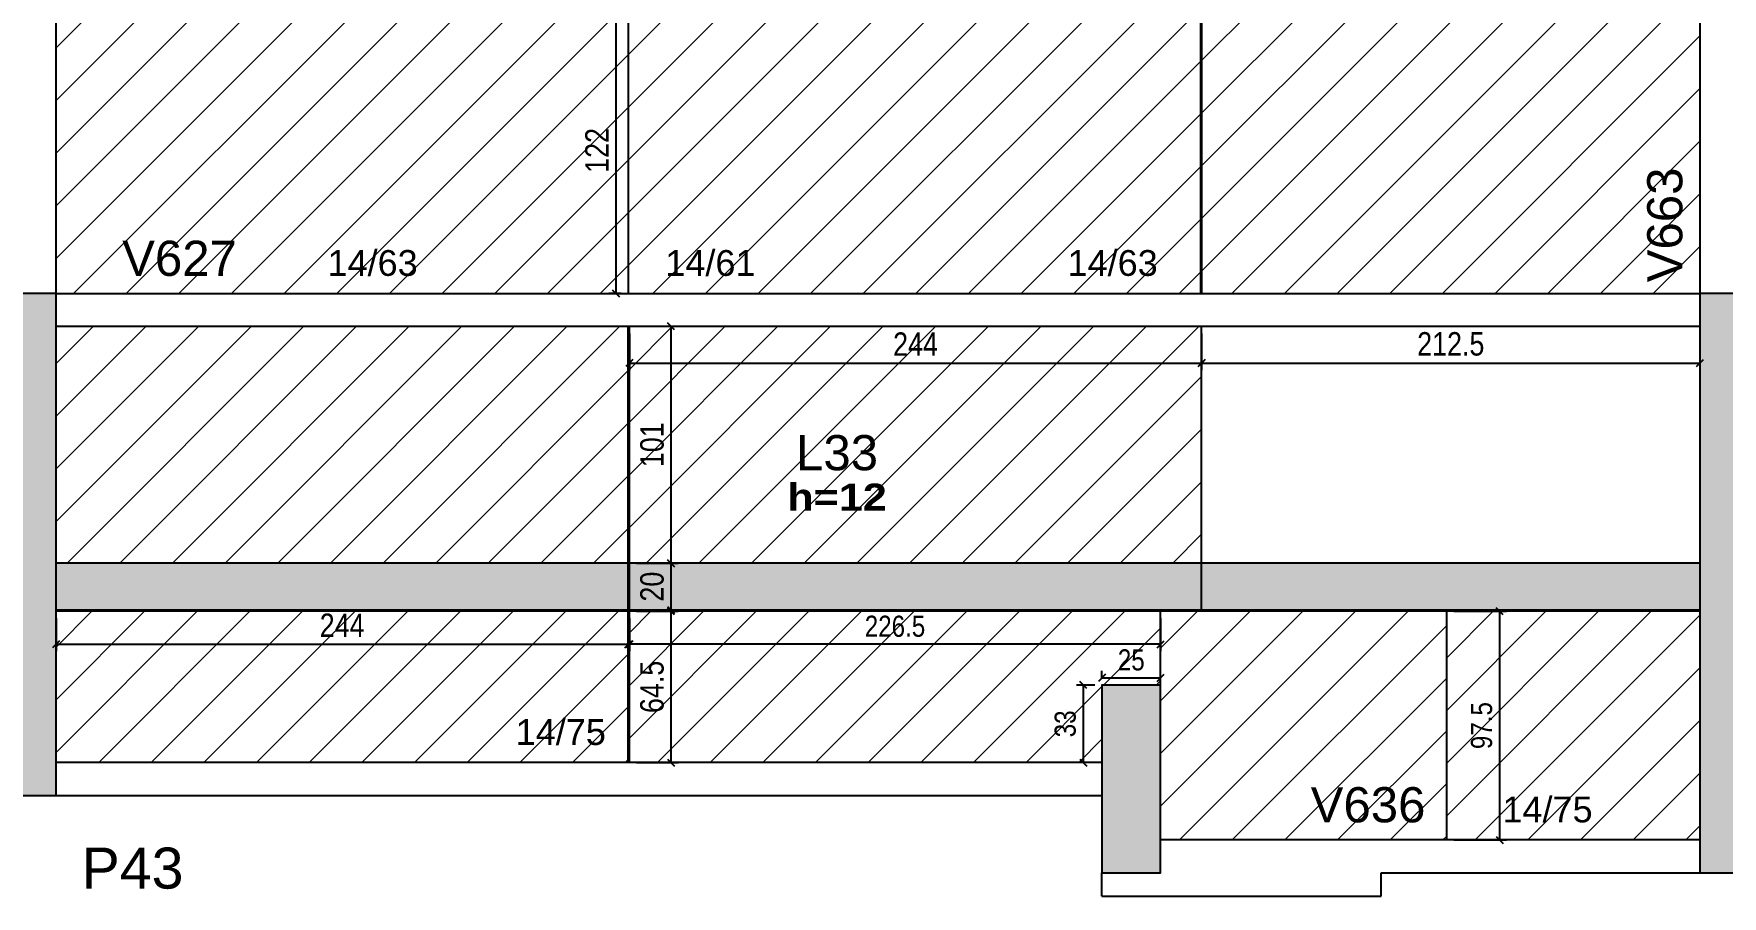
# Model space of a CAD drawing. Extents: x 4150 to 8661, y -614 to 3008.
# Drawn here: x 5105 to 5825, y 605 to 973 of the extents above; entities that cross this region are included whole.
import ezdxf

# ---------------------------------------------------------------- set-up
doc = ezdxf.new("R2010")
doc.units = 0
doc.header["$PDMODE"] = 34
for name, color, linetype in [('COTA', 241, 'Continuous'), ('MTH-DIM-VIGA', 3, 'Continuous'), ('MTH-FACE-VIGA', 7, 'Continuous'), ('MTH-PILAR-SEGUE', 5, 'Continuous'), ('MTH-SOMBRA25', 253, 'Continuous'), ('MTH-TIT1-PILAR', 5, 'Continuous'), ('MTH-TIT1-VIGA', 5, 'Continuous'), ('MTH-TXT-NEGRITO', 5, 'Continuous'), ('Painéis', 200, 'Continuous')]:
    doc.layers.add(name, color=color, linetype=linetype)
doc.layers.add('Hachura', color=251, linetype='Continuous', lineweight=9)
doc.styles.add('COTA TECNICA', font='techl___.ttf', dxfattribs={"height": 10})
doc.styles.add('COTA TECNICA-50', font='techl___.ttf', dxfattribs={"height": 9})
doc.styles.add('TQS_ARIAL', font='arial.ttf')
doc.styles.add('TQS_ARIAL_BLACK', font='ariblk.ttf')
doc.dimstyles.new('COTA PAINEL-50', dxfattribs={"dimtxt": 9, "dimasz": 3, "dimexe": 3, "dimexo": 3, "dimgap": 3, "dimtad": 1, "dimdec": 1, "dimzin": 12, "dimdsep": 46, "dimtxsty": 'COTA TECNICA-50', "dimblk1": 'OBLIQUE', "dimblk2": 'OBLIQUE', "dimsah": 1, "dimcen": 0.9, "dimclrd": 4, "dimclre": 4, "dimclrt": 240, "dimadec": 1, "dimazin": 3, "dimtfac": 1, "dimtdec": 1, "dimtmove": 0, "dimatfit": 3, "dimfxl": 1, "dimtolj": 1, "dimtzin": 12, "dimarcsym": 0})
doc.dimstyles.new('PAINEL', dxfattribs={"dimtxt": 10, "dimasz": 3, "dimexe": 3, "dimexo": 3, "dimgap": 3, "dimtad": 1, "dimdec": 1, "dimzin": 12, "dimdsep": 46, "dimtxsty": 'COTA TECNICA', "dimblk1": 'OBLIQUE', "dimblk2": 'OBLIQUE', "dimsah": 1, "dimcen": 0.9, "dimclrd": 4, "dimclre": 4, "dimclrt": 240, "dimadec": 1, "dimazin": 3, "dimtfac": 1, "dimtdec": 1, "dimtmove": 0, "dimatfit": 3, "dimfxl": 1, "dimtolj": 1, "dimtzin": 12, "dimarcsym": 0})
pattern_1 = [(45, (-410.075, 0), (-11.22532, 11.22532), [])]

# ---------------------------------------------------------------- blocks, each defined once
blk = doc.blocks.new('_Oblique')
at = {"color": 0, "linetype": 'ByBlock', "lineweight": -2}
blk.add_line((-0.5, -0.5), (0.5, 0.5), dxfattribs=at)
blk = doc.blocks.new('*D1103')
at = {"layer": 'COTA', "color": 4, "lineweight": -2, "transparency": 16777216}
for p, q in [((5557.66, 695.48), (5549.75, 695.48)), ((5552.75, 662.48), (5552.75, 695.48)), ((5557.66, 662.48), (5549.75, 662.48))]:
    blk.add_line(p, q, dxfattribs=at)
at = {"layer": 'Defpoints', "color": 0, "transparency": 16777216}
for p in [(5552.75, 695.48), (5560.66, 695.48), (5560.66, 662.48)]:
    blk.add_point(p, dxfattribs=at)
at = {"layer": 'COTA', "color": 4, "lineweight": -2, "transparency": 16777216, "xscale": 3, "yscale": 3, "zscale": 3}
for p, rotation in [((5552.75, 695.48), 90), ((5552.75, 662.48), 270)]:
    blk.add_blockref('_Oblique', p, dxfattribs=dict(at, rotation=rotation))
at = {"layer": 'COTA', "color": 240, "transparency": 16777216, "insert": (5545.05, 678.98), "char_height": 9, "attachment_point": 5, "rotation": 90, "style": 'COTA TECNICA-50'}
blk.add_mtext('\\A1;33', dxfattribs=at)
blk = doc.blocks.new('*D1104')
at = {"layer": 'COTA', "color": 4, "lineweight": -2, "transparency": 16777216}
for p, q in [((5560.66, 698.48), (5560.66, 701.59)), ((5560.66, 698.59), (5585.66, 698.59)), ((5585.66, 698.48), (5585.66, 701.59))]:
    blk.add_line(p, q, dxfattribs=at)
at = {"layer": 'Defpoints', "color": 0, "transparency": 16777216}
for p in [(5585.66, 698.59), (5560.66, 695.48), (5585.66, 695.48)]:
    blk.add_point(p, dxfattribs=at)
at = {"layer": 'COTA', "color": 4, "lineweight": -2, "transparency": 16777216, "xscale": 3, "yscale": 3, "zscale": 3, "rotation": 180}
blk.add_blockref('_Oblique', (5560.66, 698.59), dxfattribs=at)
at = {"layer": 'COTA', "color": 4, "lineweight": -2, "transparency": 16777216, "xscale": 3, "yscale": 3, "zscale": 3}
blk.add_blockref('_Oblique', (5585.66, 698.59), dxfattribs=at)
at = {"layer": 'COTA', "color": 240, "transparency": 16777216, "insert": (5573.16, 706.19), "char_height": 9, "attachment_point": 5, "style": 'COTA TECNICA-50'}
blk.add_mtext('\\A1;25', dxfattribs=at)
blk = doc.blocks.new('*D1105')
at = {"layer": 'COTA', "color": 4, "lineweight": -2, "transparency": 16777216}
for p, q in [((5710.66, 726.98), (5733.2, 726.98)), ((5730.2, 726.98), (5730.2, 629.48)), ((5710.66, 629.48), (5733.2, 629.48))]:
    blk.add_line(p, q, dxfattribs=at)
at = {"layer": 'Defpoints', "color": 0, "transparency": 16777216}
for p in [(5707.66, 726.98), (5707.66, 629.48), (5730.2, 629.48)]:
    blk.add_point(p, dxfattribs=at)
at = {"layer": 'COTA', "color": 4, "lineweight": -2, "transparency": 16777216, "xscale": 3, "yscale": 3, "zscale": 3}
for p, rotation in [((5730.2, 726.98), 90), ((5730.2, 629.48), 270)]:
    blk.add_blockref('_Oblique', p, dxfattribs=dict(at, rotation=rotation))
at = {"layer": 'COTA', "color": 240, "transparency": 16777216, "insert": (5722.58, 678.23), "char_height": 9, "attachment_point": 5, "rotation": 90, "style": 'COTA TECNICA-50'}
blk.add_mtext('\\A1;97.5', dxfattribs=at)
blk = doc.blocks.new('*D1106')
at = {"layer": 'COTA', "color": 4, "lineweight": -2, "transparency": 16777216}
for p, q in [((5359.16, 723.98), (5359.16, 709.94)), ((5585.66, 723.98), (5585.66, 709.94)), ((5585.66, 712.94), (5359.16, 712.94))]:
    blk.add_line(p, q, dxfattribs=at)
at = {"layer": 'Defpoints', "color": 0, "transparency": 16777216}
for p in [(5359.16, 726.98), (5585.66, 726.98), (5359.16, 712.94)]:
    blk.add_point(p, dxfattribs=at)
at = {"layer": 'COTA', "color": 4, "lineweight": -2, "transparency": 16777216, "xscale": 3, "yscale": 3, "zscale": 3, "rotation": 180}
blk.add_blockref('_Oblique', (5359.16, 712.94), dxfattribs=at)
at = {"layer": 'COTA', "color": 4, "lineweight": -2, "transparency": 16777216, "xscale": 3, "yscale": 3, "zscale": 3}
blk.add_blockref('_Oblique', (5585.66, 712.94), dxfattribs=at)
at = {"layer": 'COTA', "color": 240, "transparency": 16777216, "insert": (5472.41, 720.54), "char_height": 9, "attachment_point": 5, "style": 'COTA TECNICA-50'}
blk.add_mtext('\\A1;226.5', dxfattribs=at)
blk = doc.blocks.new('*D1107')
at = {"layer": 'COTA', "color": 4, "lineweight": -2, "transparency": 16777216}
for p, q in [((5114.66, 723.98), (5114.66, 709.94)), ((5358.66, 723.98), (5358.66, 709.94)), ((5114.66, 712.94), (5358.66, 712.94))]:
    blk.add_line(p, q, dxfattribs=at)
at = {"layer": 'Defpoints', "color": 0, "transparency": 16777216}
for p in [(5114.66, 726.98), (5358.66, 726.98), (5358.66, 712.94)]:
    blk.add_point(p, dxfattribs=at)
at = {"layer": 'COTA', "color": 4, "lineweight": -2, "transparency": 16777216, "xscale": 3, "yscale": 3, "zscale": 3, "rotation": 180}
blk.add_blockref('_Oblique', (5114.66, 712.94), dxfattribs=at)
at = {"layer": 'COTA', "color": 4, "lineweight": -2, "transparency": 16777216, "xscale": 3, "yscale": 3, "zscale": 3}
blk.add_blockref('_Oblique', (5358.66, 712.94), dxfattribs=at)
at = {"layer": 'COTA', "color": 240, "transparency": 16777216, "insert": (5236.66, 721.01), "char_height": 10, "attachment_point": 5, "style": 'COTA TECNICA'}
blk.add_mtext('\\A1;244', dxfattribs=at)
blk = doc.blocks.new('*D1108')
at = {"layer": 'COTA', "color": 4, "lineweight": -2, "transparency": 16777216}
for p, q in [((5362.16, 726.98), (5379.94, 726.98)), ((5376.94, 662.48), (5376.94, 726.98)), ((5362.16, 662.48), (5379.94, 662.48))]:
    blk.add_line(p, q, dxfattribs=at)
at = {"layer": 'Defpoints', "color": 0, "transparency": 16777216}
for p in [(5359.16, 726.98), (5376.94, 726.98), (5359.16, 662.48)]:
    blk.add_point(p, dxfattribs=at)
at = {"layer": 'COTA', "color": 4, "lineweight": -2, "transparency": 16777216, "xscale": 3, "yscale": 3, "zscale": 3}
for p, rotation in [((5376.94, 726.98), 90), ((5376.94, 662.48), 270)]:
    blk.add_blockref('_Oblique', p, dxfattribs=dict(at, rotation=rotation))
at = {"layer": 'COTA', "color": 240, "transparency": 16777216, "insert": (5368.83, 694.73), "char_height": 10, "attachment_point": 5, "rotation": 90, "style": 'COTA TECNICA'}
blk.add_mtext('\\A1;64.5', dxfattribs=at)
blk = doc.blocks.new('*D1109')
at = {"layer": 'COTA', "color": 4, "lineweight": -2, "transparency": 16777216}
for p, q in [((5362.16, 848.48), (5379.94, 848.48)), ((5376.94, 747.48), (5376.94, 848.48)), ((5362.16, 747.48), (5379.94, 747.48))]:
    blk.add_line(p, q, dxfattribs=at)
at = {"layer": 'Defpoints', "color": 0, "transparency": 16777216}
for p in [(5359.16, 848.48), (5376.94, 848.48), (5359.16, 747.48)]:
    blk.add_point(p, dxfattribs=at)
at = {"layer": 'COTA', "color": 4, "lineweight": -2, "transparency": 16777216, "xscale": 3, "yscale": 3, "zscale": 3}
for p, rotation in [((5376.94, 848.48), 90), ((5376.94, 747.48), 270)]:
    blk.add_blockref('_Oblique', p, dxfattribs=dict(at, rotation=rotation))
at = {"layer": 'COTA', "color": 240, "transparency": 16777216, "insert": (5368.84, 797.98), "char_height": 10, "attachment_point": 5, "rotation": 90, "style": 'COTA TECNICA'}
blk.add_mtext('\\A1;101', dxfattribs=at)
blk = doc.blocks.new('*D1112')
at = {"layer": 'COTA', "color": 4, "lineweight": -2, "transparency": 16777216}
for p, q in [((5362.16, 747.48), (5379.94, 747.48)), ((5376.94, 727.48), (5376.94, 747.48)), ((5362.16, 727.48), (5379.94, 727.48))]:
    blk.add_line(p, q, dxfattribs=at)
at = {"layer": 'Defpoints', "color": 0, "transparency": 16777216}
for p in [(5359.16, 747.48), (5376.94, 747.48), (5359.16, 727.48)]:
    blk.add_point(p, dxfattribs=at)
at = {"layer": 'COTA', "color": 4, "lineweight": -2, "transparency": 16777216, "xscale": 3, "yscale": 3, "zscale": 3}
for p, rotation in [((5376.94, 747.48), 90), ((5376.94, 727.48), 270)]:
    blk.add_blockref('_Oblique', p, dxfattribs=dict(at, rotation=rotation))
at = {"layer": 'COTA', "color": 240, "transparency": 16777216, "insert": (5368.84, 737.48), "char_height": 10, "attachment_point": 5, "rotation": 90, "style": 'COTA TECNICA'}
blk.add_mtext('\\A1;20', dxfattribs=at)
blk = doc.blocks.new('*D1113')
at = {"layer": 'COTA', "color": 4, "lineweight": -2, "transparency": 16777216}
for p, q in [((5359.16, 845.48), (5359.16, 829.82)), ((5603.16, 845.48), (5603.16, 829.82)), ((5359.16, 832.82), (5603.16, 832.82))]:
    blk.add_line(p, q, dxfattribs=at)
at = {"layer": 'Defpoints', "color": 0, "transparency": 16777216}
for p in [(5359.16, 848.48), (5603.16, 848.48), (5603.16, 832.82)]:
    blk.add_point(p, dxfattribs=at)
at = {"layer": 'COTA', "color": 4, "lineweight": -2, "transparency": 16777216, "xscale": 3, "yscale": 3, "zscale": 3, "rotation": 180}
blk.add_blockref('_Oblique', (5359.16, 832.82), dxfattribs=at)
at = {"layer": 'COTA', "color": 4, "lineweight": -2, "transparency": 16777216, "xscale": 3, "yscale": 3, "zscale": 3}
blk.add_blockref('_Oblique', (5603.16, 832.82), dxfattribs=at)
at = {"layer": 'COTA', "color": 240, "transparency": 16777216, "insert": (5481.16, 840.89), "char_height": 10, "attachment_point": 5, "style": 'COTA TECNICA'}
blk.add_mtext('\\A1;244', dxfattribs=at)
blk = doc.blocks.new('*D1114')
at = {"layer": 'COTA', "color": 4, "lineweight": -2, "transparency": 16777216}
for p, q in [((5603.16, 845.48), (5603.16, 829.82)), ((5815.66, 845.48), (5815.66, 829.82)), ((5603.16, 832.82), (5815.66, 832.82))]:
    blk.add_line(p, q, dxfattribs=at)
at = {"layer": 'Defpoints', "color": 0, "transparency": 16777216}
for p in [(5603.16, 848.48), (5815.66, 848.48), (5815.66, 832.82)]:
    blk.add_point(p, dxfattribs=at)
at = {"layer": 'COTA', "color": 4, "lineweight": -2, "transparency": 16777216, "xscale": 3, "yscale": 3, "zscale": 3, "rotation": 180}
blk.add_blockref('_Oblique', (5603.16, 832.82), dxfattribs=at)
at = {"layer": 'COTA', "color": 4, "lineweight": -2, "transparency": 16777216, "xscale": 3, "yscale": 3, "zscale": 3}
blk.add_blockref('_Oblique', (5815.66, 832.82), dxfattribs=at)
at = {"layer": 'COTA', "color": 240, "transparency": 16777216, "insert": (5709.41, 840.93), "char_height": 10, "attachment_point": 5, "style": 'COTA TECNICA'}
blk.add_mtext('\\A1;212.5', dxfattribs=at)
blk = doc.blocks.new('*D1211')
at = {"layer": 'COTA', "color": 4, "lineweight": -2, "transparency": 16777216}
for p, q in [((5355.66, 984.48), (5350.37, 984.48)), ((5353.37, 984.48), (5353.37, 862.48)), ((5355.66, 862.48), (5350.37, 862.48))]:
    blk.add_line(p, q, dxfattribs=at)
at = {"layer": 'Defpoints', "color": 0, "transparency": 16777216}
for p in [(5358.66, 984.48), (5353.37, 862.48), (5358.66, 862.48)]:
    blk.add_point(p, dxfattribs=at)
at = {"layer": 'COTA', "color": 4, "lineweight": -2, "transparency": 16777216, "xscale": 3, "yscale": 3, "zscale": 3}
for p, rotation in [((5353.37, 984.48), 90), ((5353.37, 862.48), 270)]:
    blk.add_blockref('_Oblique', p, dxfattribs=dict(at, rotation=rotation))
at = {"layer": 'COTA', "color": 240, "transparency": 16777216, "insert": (5345.31, 923.48), "char_height": 10, "attachment_point": 5, "rotation": 90, "style": 'COTA TECNICA'}
blk.add_mtext('\\A1;122', dxfattribs=at)

msp = doc.modelspace()

# ---------------------------------------------------------------- hatches: boundary and pattern name
at = {"layer": 'Hachura', "linetype": 'ByBlock'}
h = msp.add_hatch(dxfattribs=at)
h.set_pattern_fill('ANSI31', color=256, scale=5)
h.set_pattern_definition(pattern_1)
h.paths.add_polyline_path([(5603.16, 984.48), (5603.16, 862.48), (5815.66, 862.48), (5815.66, 984.48)])
h.paths.add_polyline_path([(5358.66, 984.48), (5358.66, 862.48), (5602.66, 862.48), (5602.66, 984.48)])
h.paths.add_polyline_path([(5114.66, 984.48), (5114.66, 862.48), (5358.66, 862.48), (5358.66, 984.48)])
h.paths.add_polyline_path([(5358.66, 1004.48), (5358.66, 1126.48), (5114.66, 1126.48), (5114.66, 1004.48)])
h.paths.add_polyline_path([(5602.66, 1004.48), (5602.66, 1126.48), (5358.66, 1126.48), (5358.66, 1004.48)])
h.paths.add_polyline_path([(5603.16, 1004.48), (5815.66, 1004.48), (5815.66, 1126.48), (5603.16, 1126.48)])
h.paths.add_polyline_path([(5603.16, 1231.48), (5603.16, 1146.98), (5815.66, 1146.98), (5815.66, 1231.48)])
h.paths.add_polyline_path([(5815.66, 1231.48), (5780.36, 1251.48), (5603.16, 1251.48), (5603.16, 1231.48)])
h.paths.add_polyline_path([(5602.66, 1231.48), (5602.66, 1251.48), (5454.41, 1251.48), (5444.98, 1246.26), (5448.92, 1245.18), (5465.78, 1241.26), (5482.78, 1237.99), (5499.89, 1235.37), (5517.1, 1233.41), (5534.36, 1232.11), (5551.66, 1231.48)], flags=17)
h.paths.add_polyline_path([(5602.66, 1146.98), (5602.66, 1231.48), (5551.66, 1231.48), (5534.36, 1232.11), (5517.1, 1233.41), (5499.89, 1235.37), (5482.78, 1237.99), (5465.78, 1241.26), (5448.92, 1245.18), (5432.22, 1249.75), (5426.74, 1251.48), (5358.66, 1251.48), (5358.66, 1146.98)])
h.paths.add_polyline_path([(5114.66, 1251.48), (5114.66, 1146.98), (5358.66, 1146.98), (5358.66, 1251.48)])
h.paths.add_polyline_path([(5326.15, 1329.48), (5326.15, 1296.58), (5336.8, 1290.25), (5352.02, 1281.99), (5367.54, 1274.32), (5373.89, 1271.48), (5428.15, 1271.48), (5428.15, 1329.48)])
h.paths.add_polyline_path([(5336.8, 1290.25), (5326.15, 1296.58), (5326.15, 1271.48), (5373.89, 1271.48), (5367.54, 1274.32), (5352.02, 1281.99)], flags=17)
h = msp.add_hatch(dxfattribs=at)
h.set_pattern_fill('ANSI31', color=256, scale=5)
h.set_pattern_definition(pattern_1)
h.paths.add_polyline_path([(5358.66, 747.48), (5358.66, 848.48), (5114.66, 848.48), (5114.66, 747.48)])
h.paths.add_polyline_path([(5359.16, 848.48), (5359.16, 747.48), (5603.16, 747.48), (5603.16, 848.48)])
h.paths.add_polyline_path([(5815.66, 726.98), (5707.66, 726.98), (5707.66, 629.48), (5815.66, 629.48)])
at = {"layer": 'Hachura'}
h = msp.add_hatch(color=256, dxfattribs=at)
h.dxf.hatch_style = 1
h.paths.add_polyline_path([(5358.66, 727.48), (5358.66, 747.48), (5114.66, 747.48), (5114.66, 727.48)])
h.paths.add_polyline_path([(5359.16, 747.48), (5359.16, 727.48), (5603.16, 727.48), (5603.16, 747.48)])
h.paths.add_polyline_path([(5603.16, 747.48), (5603.16, 727.48), (5815.66, 727.48), (5815.66, 747.48)])
at = {"layer": 'Hachura', "linetype": 'ByBlock'}
h = msp.add_hatch(dxfattribs=at)
h.set_pattern_fill('ANSI31', color=256, scale=5)
h.set_pattern_definition([(45, (-385.233, 240.701), (-11.22532, 11.22532), [])])
h.paths.add_polyline_path([(5358.66, 662.48), (5358.66, 726.98), (5114.66, 726.98), (5114.66, 662.48)])
h.paths.add_polyline_path([(5707.66, 629.48), (5707.66, 726.98), (5585.66, 726.98), (5585.66, 695.48), (5585.66, 629.48)])
h = msp.add_hatch(dxfattribs=at)
h.set_pattern_fill('ANSI31', color=256, scale=5)
h.set_pattern_definition(pattern_1)
h.paths.add_polyline_path([(5359.16, 726.98), (5359.16, 662.48), (5560.66, 662.48), (5560.66, 695.48), (5585.66, 695.48), (5585.66, 726.98)])

# ---------------------------------------------------------------- linework, layer by layer
at = {"layer": 'MTH-FACE-VIGA', "linetype": 'Continuous'}
for p, q in [((5114.66, 862.48), (5114.66, 1305.48)), ((5815.66, 1305.48), (5815.66, 862.48)), ((5114.66, 862.48), (5815.66, 862.48)), ((5114.66, 848.48), (5815.66, 848.48)), ((5560.66, 662.48), (5114.66, 662.48)), ((5114.66, 648.48), (5560.66, 648.48)), ((5815.66, 629.48), (5585.66, 629.48)), ((5560.66, 605.48), (5560.66, 615.48)), ((5679.66, 615.48), (5815.66, 615.48)), ((5679.66, 605.48), (5679.66, 615.48)), ((5560.66, 605.48), (5679.66, 605.48))]:
    msp.add_line(p, q, dxfattribs=at)
at = {"layer": 'MTH-PILAR-SEGUE', "linetype": 'Continuous'}
for points in [[(5095.66, 648.48), (5114.66, 648.48), (5114.66, 862.48), (5095.66, 862.48), (5095.66, 648.48)], [(5815.66, 615.48), (5834.66, 615.48), (5834.66, 862.48), (5815.66, 862.48), (5815.66, 615.48)], [(5560.66, 615.48), (5585.66, 615.48), (5585.66, 695.48), (5560.66, 695.48), (5560.66, 615.48)]]:
    msp.add_lwpolyline(points, dxfattribs=at)
at = {"layer": 'MTH-SOMBRA25', "linetype": 'Continuous'}
for points in [[(5095.66, 648.48), (5114.66, 648.48), (5114.66, 862.48)], [(5095.66, 648.48), (5114.66, 862.48), (5095.66, 862.48)], [(5815.66, 615.48), (5834.66, 615.48), (5834.66, 862.48)], [(5815.66, 615.48), (5834.66, 862.48), (5815.66, 862.48)], [(5815.66, 615.48), (5815.66, 862.48), (5815.66, 615.48)], [(5560.66, 615.48), (5585.66, 615.48), (5585.66, 695.48)], [(5560.66, 615.48), (5585.66, 695.48), (5560.66, 695.48)], [(5560.66, 615.48), (5560.66, 695.48), (5560.66, 615.48)]]:
    msp.add_solid(points, dxfattribs=at)
at = {"layer": 'Painéis'}
for p, q in [((5358.66, 1271.48), (5358.66, 862.48)), ((5602.66, 1251.48), (5602.66, 862.48)), ((5603.16, 1251.48), (5603.16, 862.48)), ((5358.66, 662.48), (5358.66, 848.48)), ((5359.16, 662.48), (5359.16, 848.48)), ((5603.16, 726.98), (5603.16, 848.48)), ((5815.66, 747.48), (5114.66, 747.48)), ((5815.66, 727.48), (5114.66, 727.48)), ((5815.66, 726.98), (5114.66, 726.98)), ((5585.66, 695.48), (5585.66, 726.98)), ((5707.66, 629.48), (5707.66, 726.98))]:
    msp.add_line(p, q, dxfattribs=at)

# ---------------------------------------------------------------- texts
at = {"layer": 'MTH-DIM-VIGA', "linetype": 'Continuous', "style": 'TQS_ARIAL'}
for s, p in [('14/63', (5230.42, 869.98)), ('14/61', (5374.47, 869.98)), ('14/63', (5545.99, 869.98)), ('14/75', (5310.66, 669.98)), ('14/75', (5731.44, 636.98))]:
    msp.add_text(s, height=11, dxfattribs=at).set_placement(p)
at = {"layer": 'MTH-TIT1-PILAR', "linetype": 'Continuous', "style": 'TQS_ARIAL'}
msp.add_text('P43', height=17.5, dxfattribs=at).set_placement((5125.52, 608.72))
at = {"layer": 'MTH-TIT1-VIGA', "linetype": 'Continuous', "style": 'TQS_ARIAL'}
msp.add_text('V663', height=15, rotation=90, dxfattribs=at).set_placement((5808.16, 867.24))
for s, p in [('V627', (5142.86, 869.98)), ('L33', (5430.22, 787.11)), ('V636', (5649.66, 636.98))]:
    msp.add_text(s, height=15, dxfattribs=at).set_placement(p)
at = {"layer": 'MTH-TXT-NEGRITO', "color": 3, "linetype": 'Continuous', "style": 'TQS_ARIAL_BLACK'}
msp.add_text('h=12', height=11.5, dxfattribs=at).set_placement((5426.5, 769.93))

# ---------------------------------------------------------------- dimensions: what is measured, and where the dimension line sits
at = {"layer": 'COTA'}
dim = msp.add_linear_dim(base=(5353.37, 862.48), p1=(5358.66, 984.48), p2=(5358.66, 862.48), angle=270, dimstyle='PAINEL', override={"dimtmove": 1}, dxfattribs=at)
dim.commit()
dim.dimension.update_dxf_attribs({"geometry": '*D1211', "text_midpoint": (5345.31, 923.48)})
for base, p1, p2, angle, dimstyle, picture, middle in [((5376.94, 848.48), (5359.16, 747.48), (5359.16, 848.48), 90, 'PAINEL', '*D1109', (5368.84, 797.98)), ((5376.94, 726.98), (5359.16, 662.48), (5359.16, 726.98), 90, 'PAINEL', '*D1108', (5368.83, 694.73)), ((5730.2, 629.48), (5707.66, 726.98), (5707.66, 629.48), 270, 'COTA PAINEL-50', '*D1105', (5722.58, 678.23)), ((5359.16, 712.94), (5585.66, 726.98), (5359.16, 726.98), 180, 'COTA PAINEL-50', '*D1106', (5472.41, 720.54)), ((5585.66, 698.59), (5560.66, 695.48), (5585.66, 695.48), 180, 'COTA PAINEL-50', '*D1104', (5573.16, 706.19)), ((5552.75, 695.48), (5560.66, 662.48), (5560.66, 695.48), 270, 'COTA PAINEL-50', '*D1103', (5545.05, 678.98))]:
    dim = msp.add_linear_dim(base=base, p1=p1, p2=p2, angle=angle, dimstyle=dimstyle, dxfattribs=at)
    dim.commit()
    dim.dimension.update_dxf_attribs({"geometry": picture, "text_midpoint": middle})
for base, p1, p2, picture, middle in [((5603.16, 832.82), (5359.16, 848.48), (5603.16, 848.48), '*D1113', (5481.16, 840.89)), ((5358.66, 712.94), (5114.66, 726.98), (5358.66, 726.98), '*D1107', (5236.66, 721.01))]:
    dim = msp.add_linear_dim(base=base, p1=p1, p2=p2, dimstyle='PAINEL', dxfattribs=at)
    dim.commit()
    dim.dimension.update_dxf_attribs({"geometry": picture, "text_midpoint": middle})
dim = msp.add_linear_dim(base=(5815.66, 832.82), p1=(5603.16, 848.48), p2=(5815.66, 848.48), dimstyle='PAINEL', override={"dimtmove": 1}, dxfattribs=at)
dim.commit()
dim.dimension.update_dxf_attribs({"geometry": '*D1114', "text_midpoint": (5709.41, 840.93)})
dim = msp.add_linear_dim(base=(5376.94, 747.48), p1=(5359.16, 727.48), p2=(5359.16, 747.48), angle=90, dimstyle='PAINEL', dxfattribs=at)
dim.commit()
dim.dimension.update_dxf_attribs({"geometry": '*D1112', "text_midpoint": (5376.94, 737.48), "dimtype": 160})

doc.saveas('drawing.dxf')
